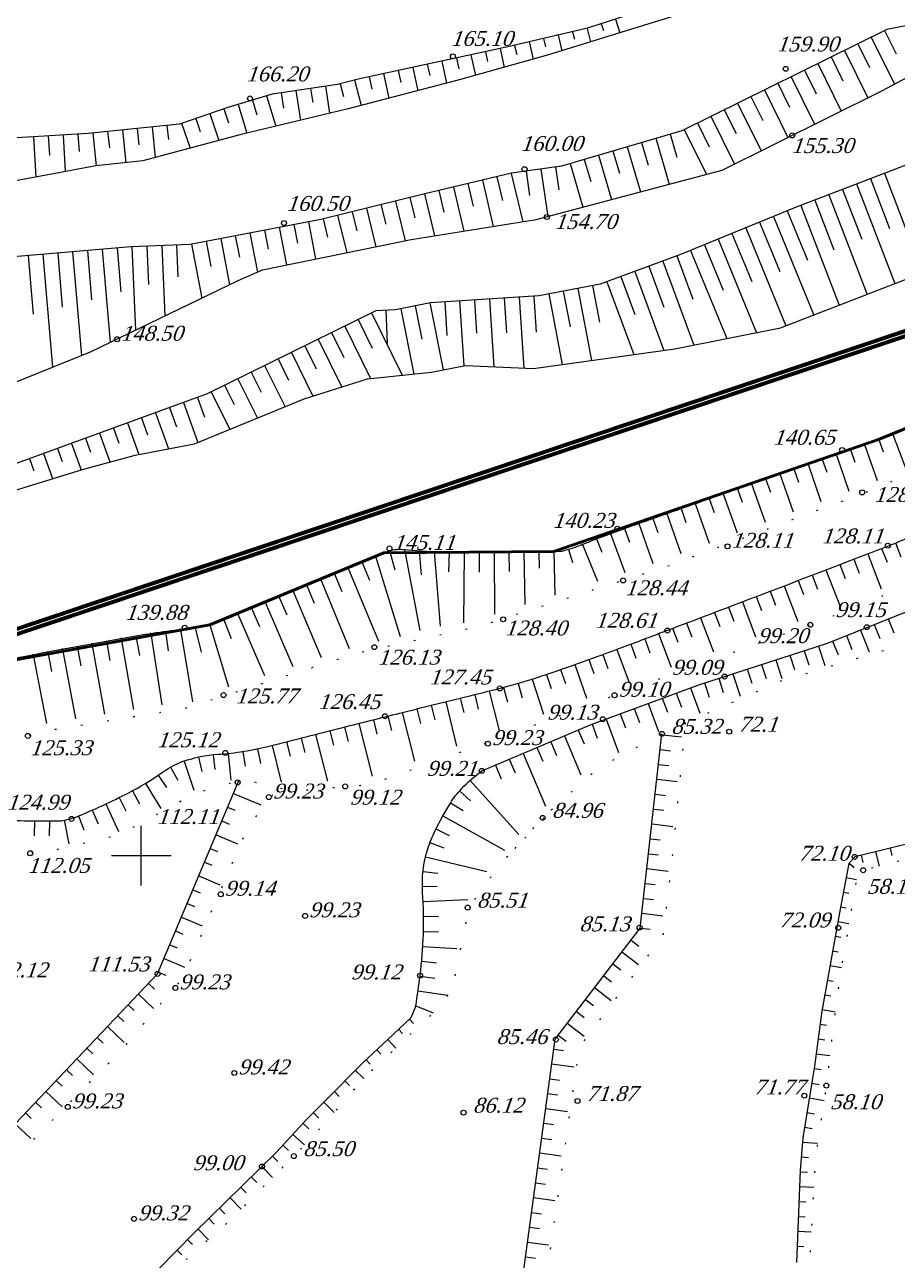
# Model space of a CAD drawing. Header units: millimetres. Extents: x 1400 to 7029, y -1119 to 1612.
# Drawn here: x 3063.6 to 3116.3, y 1388.4 to 1463 of the extents above; entities that cross this region are included whole.
import ezdxf

# ---------------------------------------------------------------- set-up
doc = ezdxf.new("R2010")
doc.units = ezdxf.units.MM
doc.linetypes.add('ADOT1', pattern=[1.6, 0.1, -1.5])
for name, color, linetype in [('00_Північ', 7, 'Continuous'), ('00_Північ_відмітки', 7, 'Continuous'), ('01_Горизонт_58', 7, 'Continuous'), ('01_Горизонт_72', 7, 'Continuous'), ('01_Горизонт_86', 7, 'Continuous'), ('02_Горизонт_100', 7, 'Continuous'), ('02_Горизонт_112', 7, 'Continuous'), ('CONT-MNR', 7, 'Continuous'), ('Карьер', 7, 'Continuous'), ('кресты', 7, 'Continuous'), ('ПИКЕТЫ', 7, 'Continuous')]:
    doc.layers.add(name, color=color, linetype=linetype)
doc.styles.add('universw', font='timesi.ttf', dxfattribs={"oblique": 10})

msp = doc.modelspace()

# ---------------------------------------------------------------- linework, layer by layer
at = {"color": 6, "linetype": 'Continuous', "lineweight": 60, "flags": 128}
msp.add_lwpolyline([(3374.7034, 1362.0214, 0.24, 0.24, 0), (3263.109, 1295.3115, 0.24, 0.24, 0), (3249.1634, 1263.3117, 0.24, 0.24, 0), (3217.6097, 1221.1407, 0.24, 0.24, 0), (3221.9504, 1124.988, 0.24, 0.24, 0), (3074.2504, 1171.2569, 0.24, 0.24, 0), (2925.548, 1186.5997, 0.24, 0.24, 0), (2941.5578, 1368.4142, 0.24, 0.24, 0), (2942.8387, 1415.2605, 0, 0, 0), (3036.3911, 1417.5492, 0.24, 0.24, 0), (3140.0267, 1452.3008, 0.24, 0.24, 0), (3197.9798, 1458.7744, 0.24, 0.24, 0), (3315.7553, 1456.3401, 0.24, 0.24, 0), (3351.4513, 1474.3275, 0.24, 0.24, 0), (3374.7043, 1474.2089, 0.24, 0.24, 0)], format="xyseb", dxfattribs=at)
at = {"color": 1, "linetype": 'Continuous', "lineweight": 211, "const_width": 0.24, "flags": 128}
msp.add_lwpolyline([(2943.1308, 1414.9675), (3036.4436, 1417.2504), (3140.0917, 1452.0062), (3197.9934, 1458.474), (3315.097, 1456.064), (3363.654, 1355.4312), (3262.8726, 1295.52), (3248.9023, 1263.4635), (3217.3052, 1221.2345), (3221.6314, 1125.4023), (3074.3112, 1171.5522), (2925.8727, 1186.8678), (2941.8575, 1368.3969)], close=True, dxfattribs=at)
at = {"color": 7, "linetype": 'Continuous', "lineweight": 50, "flags": 128}
msp.add_lwpolyline([(2862.0179, 1407.2612), (2943.1308, 1414.9675), (3036.4436, 1417.2504), (3060.5707, 1424.2097), (3074.7959, 1426.7547), (3085.2969, 1431.1203), (3095.5747, 1431.1993), (3115.1996, 1437.963), (3117.8607, 1439.0468)], dxfattribs=at)
at = {"layer": '00_Північ', "linetype": 'Continuous', "flags": 128}
for points in [[(3105.9666, 1465.515), (3097.6077, 1462.7972), (3092.8052, 1461.668), (3083.746, 1459.7312), (3082.5108, 1459.4091), (3078.5636, 1458.8188), (3075.8785, 1458.0137), (3072.95, 1457.0099), (3067.431, 1456.4394), (3054.0813, 1455.6281), (3051.622, 1455.36), (3048.5128, 1454.7784), (3037.4507, 1452.4162), (3032.3994, 1451.4912), (3027.3613, 1451.0558)], [(3019.0042, 1431.5163), (3031.3144, 1433.7685), (3035.0764, 1434.4032), (3038.7512, 1433.3843), (3040.4039, 1433.1414), (3052.386, 1437.1367), (3067.5829, 1443.2609), (3076.5128, 1447.5542), (3077.972, 1448.2092), (3086.9459, 1450.0299), (3094.5028, 1451.2436), (3105.7481, 1454.2194), (3115.4003, 1459.0243), (3125.5715, 1464.4265)], [(3125.2592, 1464.6029), (3115.6878, 1462.7212), (3103.3, 1456.6109), (3096.0445, 1454.4776), (3093.0198, 1454.0363), (3087.7873, 1452.8007), (3081.4951, 1451.2562), (3073.6074, 1449.7463), (3070.0184, 1449.5887), (3060.3162, 1448.761), (3056.2145, 1448.0909), (3052.8227, 1448.0515), (3043.6104, 1446.6632), (3033.2872, 1444.345), (3030.7967, 1443.4116), (3027.5798, 1442.7203)], [(3122.0926, 1456.5494), (3110.2257, 1451.9939), (3103.2202, 1449.1246), (3098.3755, 1447.3384), (3094.6597, 1446.6333), (3088.1218, 1446.2102), (3086.0052, 1445.7872), (3084.8293, 1445.7402), (3074.6203, 1440.7083), (3058.4412, 1434.8189), (3050.8051, 1432.0269), (3043.9139, 1430.0725)], [(3043.8581, 1430.0627), (3046.6084, 1430.0256), (3049.4517, 1430.6013), (3055.7587, 1432.5295), (3060.0229, 1433.9763), (3067.101, 1436.1492), (3070.2699, 1437.0129), (3073.8577, 1437.6934), (3080.4945, 1440.4048), (3084.3152, 1441.6282), (3088.1796, 1442.0222), (3090.2463, 1442.4279), (3094.343, 1442.2435), (3102.8846, 1443.4356), (3109.2691, 1444.6943), (3126.1173, 1451.2365)]]:
    msp.add_lwpolyline(points, dxfattribs=at)
at = {"layer": '00_Північ_відмітки', "color": 7, "linetype": 'Continuous'}
for centre in [(3089.4787, 1461.1013), (3109.5841, 1460.3467), (3077.219, 1458.5573), (3109.9794, 1456.3235), (3093.8078, 1454.2803), (3079.2737, 1451.0314), (3095.1578, 1451.396), (3069.1871, 1444.0139)]:
    msp.add_circle(centre, 0.15, dxfattribs=at)
at = {"layer": '01_Горизонт_58', "color": 250, "linetype": 'Continuous'}
for p, q in [((3114.142, 1412.8441), (3114.2495, 1412.4063)), ((3115.89, 1413.2735), (3115.9966, 1412.8397)), ((3113.419, 1412.3771), (3113.7144, 1412.1116)), ((3113.0671, 1410.6182), (3113.3883, 1410.5581)), ((3112.9017, 1409.7335), (3113.2299, 1409.6722)), ((3112.5802, 1407.9625), (3112.9182, 1407.9013)), ((3112.4198, 1407.0769), (3112.7623, 1407.0149)), ((3112.0991, 1405.3057), (3112.4557, 1405.2411)), ((3111.9388, 1404.4201), (3112.3156, 1404.3519)), ((3111.6581, 1402.6427), (3112.0582, 1402.5912)), ((3111.5432, 1401.7501), (3111.9478, 1401.698)), ((3111.3081, 1399.9656), (3111.7253, 1399.8968)), ((3111.1617, 1399.0776), (3111.6004, 1399.0052)), ((3110.8687, 1397.3016), (3111.3183, 1397.2274)), ((3110.7223, 1396.4136), (3111.1773, 1396.3385)), ((3110.5231, 1394.626), (3110.953, 1394.5907)), ((3110.4528, 1393.7288), (3110.8917, 1393.7112)), ((3110.3808, 1391.9302), (3110.8023, 1391.9134)), ((3110.3448, 1391.031), (3110.7602, 1391.0143)), ((3110.2727, 1389.2324), (3110.6761, 1389.2162))]:
    msp.add_line(p, q, dxfattribs=at)
at = {"layer": '01_Горизонт_58', "linetype": 'Continuous'}
for p, q in [((3115.016, 1413.0588), (3115.2301, 1412.1872)), ((3113.2326, 1411.5029), (3113.8713, 1411.3834)), ((3112.7405, 1408.8481), (3113.4075, 1408.7273)), ((3112.2595, 1406.1913), (3112.9535, 1406.0656)), ((3111.7784, 1403.5345), (3112.5726, 1403.3907)), ((3111.4284, 1400.8574), (3112.2492, 1400.7518)), ((3111.0152, 1398.1896), (3111.9035, 1398.0431)), ((3110.5967, 1395.523), (3111.508, 1395.4482)), ((3110.4168, 1392.8295), (3111.2759, 1392.7951)), ((3110.3087, 1390.1317), (3111.1276, 1390.0989))]:
    msp.add_line(p, q, dxfattribs=at)
at = {"layer": '01_Горизонт_58', "color": 0, "linetype": 'ADOT1', "flags": 128}
msp.add_lwpolyline([(3134.6338, 1418.3724), (3133.5838, 1417.7084), (3130.9727, 1416.6323), (3128.1462, 1415.7446), (3124.5773, 1414.7433), (3121.0392, 1413.7507), (3118.6566, 1413.0929), (3116.8068, 1412.5821), (3115.0742, 1412.1481), (3114.2609, 1411.9444), (3113.9686, 1411.83), (3113.8217, 1411.156), (3112.8507, 1405.4628), (3112.4391, 1402.3957), (3112.039, 1398.9321), (3111.3903, 1394.6758), (3111.2417, 1392.2325), (3111.0208, 1388.1012), (3110.8509, 1384.9232), (3110.8123, 1381.7499), (3110.8793, 1379.8566), (3110.9484, 1377.903), (3110.9761, 1376.9301), (3110.7403, 1374.8351), (3110.4373, 1371.2861), (3110.1189, 1366.8773), (3109.9378, 1364.3688), (3109.9141, 1361.5928), (3109.8553, 1360.0062), (3109.7963, 1358.4162), (3109.6909, 1357.0493), (3109.177, 1355.2297), (3108.6495, 1352.5713), (3108.2771, 1350.6948), (3108.0443, 1347.9557), (3107.8476, 1345.6398), (3107.7375, 1343.4458), (3107.835, 1342.6987), (3108.3118, 1341.3018), (3108.5961, 1340.1913), (3108.6533, 1339.3537), (3108.7317, 1338.2047), (3108.6786, 1336.2065), (3108.6303, 1334.3901), (3108.6408, 1332.6266), (3108.5697, 1332.0291), (3108.4927, 1331.3823), (3108.4611, 1330.5118), (3108.2897, 1328.8883), (3108.105, 1327.4576), (3107.8713, 1325.9478), (3107.6171, 1324.8331), (3107.2803, 1323.922), (3106.8171, 1323.0905), (3105.8453, 1321.8864), (3104.3713, 1320.7241), (3103.5956, 1320.0454), (3103.2287, 1319.0518), (3103.0111, 1317.5644), (3102.7893, 1315.7319), (3102.5151, 1312.9826), (3102.3018, 1311.1574), (3102.0683, 1309.1292), (3101.8054, 1307.0379), (3101.596, 1304.399), (3101.3541, 1302.3453), (3101.1874, 1300.9392), (3101.0654, 1300.3395), (3101.0286, 1299.3045), (3100.9971, 1297.9193), (3100.9092, 1297.1163), (3101.0062, 1296.6479), (3101.4186, 1296.2182), (3102.2706, 1296.0154), (3104.3264, 1295.8195), (3108.1732, 1295.3242), (3110.4402, 1295.0748), (3112.7542, 1294.8202), (3114.5648, 1294.6737), (3116.5038, 1294.7954), (3117.8805, 1294.7944), (3119.8253, 1294.8893), (3123.36, 1293.7791)], dxfattribs=at)
at = {"layer": '01_Горизонт_58', "linetype": 'Continuous', "flags": 128}
msp.add_lwpolyline([(3119.4078, 1414.1377), (3115.1774, 1413.0984), (3113.7528, 1412.7485), (3113.39, 1412.3448), (3112.8733, 1409.5816), (3111.7593, 1403.4288), (3111.333, 1400.1162), (3110.6178, 1395.7802), (3110.456, 1393.8068), (3110.2336, 1388.2563)], dxfattribs=at)
at = {"layer": '01_Горизонт_58', "color": 7, "linetype": 'Continuous'}
for centre in [(3114.2609, 1411.9444), (3112.039, 1398.9321)]:
    msp.add_circle(centre, 0.15, dxfattribs=at)
at = {"layer": '01_Горизонт_72', "color": 0, "linetype": 'Continuous'}
for p, q in [((3102.0304, 1419.2305), (3102.6265, 1419.1619)), ((3101.927, 1418.3314), (3102.5231, 1418.2629)), ((3101.8236, 1417.4324), (3103.0275, 1417.2939)), ((3101.7202, 1416.5333), (3102.3163, 1416.4648)), ((3101.6168, 1415.6343), (3102.2128, 1415.5657)), ((3101.5134, 1414.7353), (3102.7679, 1414.591)), ((3101.4099, 1413.8362), (3102.006, 1413.7677)), ((3101.3065, 1412.9372), (3101.9026, 1412.8686)), ((3101.2031, 1412.0382), (3102.4784, 1411.8915)), ((3101.0997, 1411.1391), (3101.6958, 1411.0705)), ((3100.9963, 1410.2401), (3101.5924, 1410.1715)), ((3100.8929, 1409.341), (3102.1598, 1409.1953)), ((3100.7895, 1408.442), (3101.3855, 1408.3734)), ((3100.2412, 1407.7229), (3100.7172, 1407.3578)), ((3099.6904, 1407.0049), (3100.6809, 1406.2451)), ((3099.1396, 1406.2868), (3099.6157, 1405.9216)), ((3098.5888, 1405.5687), (3099.0649, 1405.2036)), ((3098.0381, 1404.8507), (3099.0446, 1404.0786)), ((3097.4873, 1404.1326), (3097.9634, 1403.7674)), ((3096.9365, 1403.4145), (3097.4126, 1403.0494)), ((3096.3858, 1402.6965), (3097.4084, 1401.9121)), ((3095.835, 1401.9784), (3096.3111, 1401.6132)), ((3095.5726, 1401.1402), (3096.1672, 1401.0594)), ((3095.4508, 1400.2435), (3096.7806, 1400.0628)), ((3095.3289, 1399.3468), (3095.9235, 1399.266)), ((3095.2071, 1398.45), (3095.8016, 1398.3692)), ((3095.0852, 1397.5533), (3096.3977, 1397.375)), ((3094.9634, 1396.6566), (3095.5579, 1396.5758)), ((3094.8415, 1395.7599), (3095.4361, 1395.6791)), ((3094.7197, 1394.8631), (3096.0148, 1394.6871)), ((3094.5978, 1393.9664), (3095.1924, 1393.8856)), ((3094.476, 1393.0697), (3095.0705, 1392.9889)), ((3094.3541, 1392.1729), (3095.6318, 1391.9993)), ((3094.2323, 1391.2762), (3094.8268, 1391.1954)), ((3094.1104, 1390.3795), (3094.705, 1390.2987)), ((3093.9886, 1389.4828), (3095.2489, 1389.3115)), ((3093.8667, 1388.586), (3094.4613, 1388.5053))]:
    msp.add_line(p, q, dxfattribs=at)
at = {"layer": '01_Горизонт_72', "color": 0, "linetype": 'ADOT1', "flags": 128}
msp.add_lwpolyline([(3103.5139, 1420.8633), (3102.7818, 1413.2401), (3102.1577, 1407.9736), (3097.1043, 1401.271), (3094.5267, 1383.2717), (3088.0715, 1376.5911), (3085.6263, 1373.967)], dxfattribs=at)
at = {"layer": '01_Горизонт_72', "color": 0, "linetype": 'Continuous', "flags": 128}
msp.add_lwpolyline([(3084.064, 1374.4009), (3084.0656, 1374.4292), (3089.348, 1379.9016), (3093.2386, 1383.9631), (3095.6545, 1401.7431), (3100.7889, 1408.4371), (3102.1077, 1420.1833)], dxfattribs=at)
at = {"layer": '01_Горизонт_72', "color": 7, "linetype": 'Continuous'}
for centre in [(3102.1063, 1420.1805), (3113.7528, 1412.7485), (3100.7563, 1408.4745), (3112.7593, 1408.4655), (3095.6983, 1401.7155), (3097.0003, 1398.0045), (3110.7094, 1398.3225)]:
    msp.add_circle(centre, 0.15, dxfattribs=at)
at = {"layer": '01_Горизонт_86', "color": 0, "linetype": 'Continuous'}
for p, q in [((3093.7192, 1419.0009), (3095.0669, 1415.8085)), ((3092.0526, 1418.2973), (3092.4026, 1417.4682)), ((3092.8859, 1418.6491), (3093.2359, 1417.82)), ((3090.5237, 1417.3688), (3093.4615, 1414.1056)), ((3089.8786, 1416.7362), (3090.5451, 1416.1314)), ((3089.3346, 1416.016), (3090.0986, 1415.5403)), ((3088.8763, 1415.2372), (3092.5913, 1413.1629)), ((3088.4537, 1414.4383), (3089.2585, 1414.0356)), ((3088.0903, 1413.6113), (3088.9339, 1413.2977)), ((3087.8268, 1412.7474), (3091.5284, 1411.8647)), ((3087.6728, 1411.8574), (3088.5675, 1411.7599)), ((3087.6315, 1410.9551), (3088.5314, 1410.9704)), ((3087.6777, 1410.0525), (3090.3878, 1410.1786)), ((3087.7037, 1409.1492), (3088.6037, 1409.1592)), ((3087.6979, 1408.2454), (3088.5976, 1408.2237)), ((3087.6602, 1407.3424), (3089.7054, 1407.2209)), ((3087.5907, 1406.4414), (3088.4866, 1406.3563)), ((3087.4894, 1405.5433), (3088.3819, 1405.4274)), ((3087.3673, 1404.6478), (3089.1638, 1404.3913))]:
    msp.add_line(p, q, dxfattribs=at)
at = {"layer": '01_Горизонт_86', "linetype": 'Continuous'}
for p, q in [((3087.2339, 1403.7539), (3088.2767, 1403.3184)), ((3085.5388, 1401.7163), (3086.0239, 1401.1996)), ((3083.5856, 1399.8526), (3084.0878, 1399.3541)), ((3081.6834, 1397.9365), (3082.3065, 1397.3179)), ((3079.8138, 1395.9892), (3080.5089, 1395.3487)), ((3077.9395, 1394.0469), (3078.5841, 1393.3895)), ((3076.0117, 1392.1565), (3076.6808, 1391.4741)), ((3074.0838, 1390.2662), (3074.7111, 1389.6265))]:
    msp.add_line(p, q, dxfattribs=at)
at = {"layer": '01_Горизонт_86', "color": 250, "linetype": 'Continuous'}
for p, q in [((3086.195, 1402.3323), (3086.4373, 1402.0743)), ((3086.8511, 1402.9483), (3087.0931, 1402.6906)), ((3084.8827, 1401.1003), (3085.1255, 1400.8417)), ((3084.2266, 1400.4843), (3084.4696, 1400.2254)), ((3082.9515, 1399.2139), (3083.2241, 1398.9434)), ((3082.3175, 1398.5752), (3082.6114, 1398.2834)), ((3081.0493, 1397.2978), (3081.3781, 1396.9714)), ((3080.4237, 1396.651), (3080.7765, 1396.3259)), ((3079.2039, 1395.3273), (3079.5462, 1395.0119)), ((3078.5821, 1394.677), (3078.9011, 1394.3517)), ((3077.2969, 1393.4168), (3077.6225, 1393.0848)), ((3076.6543, 1392.7867), (3076.9843, 1392.4501)), ((3075.3691, 1391.5264), (3075.7045, 1391.1843)), ((3074.7264, 1390.8963), (3075.0589, 1390.5573)), ((3073.4481, 1389.6292), (3073.745, 1389.3367)), ((3072.8165, 1388.988), (3073.0946, 1388.714))]:
    msp.add_line(p, q, dxfattribs=at)
at = {"layer": '01_Горизонт_86', "color": 0, "linetype": 'Continuous'}
msp.add_lwpolyline([(3087.2339, 1403.7539, 0.0064112), (3087.4933, 1405.5735, 0.0491195), (3087.6469, 1410.5917, -0.0932351), (3087.9612, 1413.2346, -0.0384775), (3088.4022, 1414.3348, -0.0239009), (3089.3261, 1416.0024, -0.0547181), (3090.0004, 1416.8657, -0.0367478), (3091.2193, 1417.9455)], format="xyb", dxfattribs=at)
at = {"layer": '01_Горизонт_86', "color": 0, "linetype": 'ADOT1', "flags": 128}
for points in [[(3094.9807, 1415.1118), (3092.2562, 1412.2109), (3090.425, 1409.667), (3089.3612, 1404.3518)], [(3089.1638, 1404.3913), (3088.67, 1403.6884), (3087.4668, 1402.5567), (3086.1261, 1401.2957), (3084.2063, 1399.4906), (3082.8578, 1397.9368), (3081.1862, 1396.0606), (3079.8668, 1394.6738), (3077.9131, 1392.7178), (3076.6409, 1391.4338), (3075.5186, 1390.3289), (3074.5238, 1389.4635), (3073.6534, 1388.7064), (3072.5761, 1387.6842), (3071.8515, 1386.9175), (3070.8025, 1385.6276), (3070.3567, 1384.8671), (3070.1605, 1384.2254), (3070.0585, 1383.2137), (3070.0798, 1382.1486), (3070.1259, 1381.2326), (3070.2703, 1379.8948), (3070.4794, 1378.9179), (3070.6317, 1378.2068), (3070.8255, 1377.5828), (3070.7749, 1376.2275)]]:
    msp.add_lwpolyline(points, dxfattribs=at)
at = {"layer": '01_Горизонт_86', "linetype": 'Continuous', "flags": 128}
msp.add_lwpolyline([(3087.2339, 1403.7539), (3086.9274, 1403.02), (3085.892, 1402.0479), (3084.0228, 1400.2929), (3081.8013, 1398.0553), (3080.6362, 1396.8817), (3078.8158, 1394.9061), (3075.7423, 1391.8924), (3073.844, 1390.0311), (3071.7059, 1387.8605), (3070.5274, 1386.4429), (3069.6355, 1385.3052), (3069.2845, 1384.1588), (3069.0774, 1383.0545), (3069.1778, 1381.7515), (3069.2667, 1380.7951), (3069.5337, 1379.7936), (3069.7669, 1378.9852), (3069.7663, 1378.4078)], dxfattribs=at)
at = {"layer": '01_Горизонт_86', "color": 7, "linetype": 'Continuous'}
for centre in [(3094.9003, 1415.1075), (3090.3673, 1409.6835), (3087.4933, 1405.5735), (3090.1243, 1397.2995), (3077.9395, 1394.0469), (3079.8668, 1394.6738)]:
    msp.add_circle(centre, 0.15, dxfattribs=at)
at = {"layer": '02_Горизонт_100', "linetype": 'Continuous'}
for p, q in [((3076.2109, 1416.5784), (3077.8671, 1415.8829)), ((3075.8623, 1415.7481), (3076.3068, 1415.5614)), ((3075.5137, 1414.9178), (3075.9582, 1414.7311)), ((3075.165, 1414.0875), (3076.4723, 1413.5386)), ((3074.8164, 1413.2572), (3075.2609, 1413.0706)), ((3074.4677, 1412.4269), (3074.9123, 1412.2403)), ((3074.1191, 1411.5967), (3075.4035, 1411.0573)), ((3073.7705, 1410.7664), (3074.215, 1410.5797)), ((3073.4218, 1409.9361), (3073.8664, 1409.7494)), ((3073.0732, 1409.1058), (3074.3347, 1408.5761)), ((3072.7245, 1408.2755), (3073.1691, 1408.0889)), ((3072.3759, 1407.4453), (3072.8204, 1407.2586)), ((3072.0273, 1406.615), (3073.2659, 1406.0949)), ((3071.6786, 1405.7847), (3072.1232, 1405.598)), ((3071.0918, 1405.1101), (3071.4528, 1404.7667)), ((3070.4711, 1404.4577), (3071.3863, 1403.5871)), ((3069.2298, 1403.1528), (3069.5908, 1402.8093)), ((3069.8504, 1403.8052), (3070.2115, 1403.4618)), ((3068.6091, 1402.5003), (3069.6186, 1401.54)), ((3067.9885, 1401.8479), (3068.3495, 1401.5044)), ((3067.3678, 1401.1954), (3067.7288, 1400.852)), ((3066.7471, 1400.543), (3067.7657, 1399.574)), ((3066.1265, 1399.8905), (3066.4875, 1399.5471)), ((3064.8851, 1398.5856), (3065.8675, 1397.6511)), ((3065.5058, 1399.2381), (3065.8668, 1398.8946)), ((3064.2645, 1397.9332), (3064.6255, 1397.5897)), ((3063.6438, 1397.2807), (3064.0049, 1396.9373)), ((3063.0231, 1396.6283), (3063.9694, 1395.7282))]:
    msp.add_line(p, q, dxfattribs=at)
at = {"layer": '02_Горизонт_100', "linetype": 'Continuous', "flags": 128}
msp.add_lwpolyline([(3057.7727, 1391.0046), (3057.8113, 1391.1495), (3071.6353, 1405.6815), (3076.5596, 1417.4086)], dxfattribs=at)
at = {"layer": '02_Горизонт_100', "color": 0, "linetype": 'ADOT1', "flags": 128}
msp.add_lwpolyline([(3078.6049, 1416.5047), (3077.1102, 1414.6181), (3073.1376, 1405.4213), (3069.1204, 1400.7189), (3060.9785, 1392.5046), (3059.3215, 1390.7423), (3059.1847, 1390.223)], dxfattribs=at)
at = {"layer": '02_Горизонт_100', "color": 7, "linetype": 'Continuous'}
for centre in [(3078.3596, 1416.3586), (3075.4518, 1410.4904), (3080.5447, 1409.185), (3071.6353, 1405.6815), (3072.7088, 1404.8333), (3076.2702, 1399.6954), (3066.2055, 1397.645), (3070.2089, 1390.8813)]:
    msp.add_circle(centre, 0.15, dxfattribs=at)
at = {"layer": 'CONT-MNR', "linetype": 'Continuous'}
for p, q in [((3097.5878, 1462.7926), (3097.7816, 1461.9682)), ((3099.3, 1463.3475), (3099.5686, 1462.5214)), ((3095.8356, 1462.3805), (3096.058, 1461.4346)), ((3114.7503, 1462.2588), (3116.1495, 1459.4222)), ((3092.329, 1461.5661), (3092.5708, 1460.435)), ((3094.0834, 1461.9685), (3094.3284, 1460.9266)), ((3113.136, 1461.4625), (3114.5479, 1458.6)), ((3088.8085, 1460.8135), (3089.0938, 1459.4792)), ((3090.5688, 1461.1898), (3090.834, 1459.9493)), ((3111.5217, 1460.6663), (3112.9365, 1457.7978)), ((3085.2881, 1460.0609), (3085.6063, 1458.5725)), ((3087.0483, 1460.4372), (3087.3501, 1459.0258)), ((3109.9074, 1459.87), (3111.3252, 1456.9957)), ((3081.7724, 1459.2987), (3082.0175, 1457.6603)), ((3083.5302, 1459.6749), (3083.9311, 1458.1369)), ((3108.2931, 1459.0737), (3109.7138, 1456.1935)), ((3078.2231, 1458.7167), (3078.7746, 1456.8774)), ((3079.9922, 1459.0325), (3080.2609, 1457.2362)), ((3074.7885, 1457.6401), (3075.3447, 1456.0173)), ((3076.4989, 1458.1998), (3077.0223, 1456.4543)), ((3106.6788, 1458.2775), (3108.1024, 1455.3914)), ((3071.3023, 1456.8396), (3071.4935, 1454.9897)), ((3073.0857, 1457.0565), (3073.6014, 1455.5521)), ((3105.0645, 1457.4812), (3106.491, 1454.5892)), ((3064.129, 1456.2387), (3064.2768, 1453.8072)), ((3065.9257, 1456.3479), (3066.06, 1454.1379)), ((3067.7214, 1456.4694), (3067.9267, 1454.4828)), ((3069.5118, 1456.6545), (3069.7161, 1454.6783)), ((3101.7338, 1456.1504), (3102.5503, 1453.3732)), ((3103.4502, 1456.685), (3104.7912, 1453.9662)), ((3100.0069, 1455.6426), (3100.8096, 1452.9125)), ((3096.5531, 1454.6271), (3097.3281, 1451.9912)), ((3098.28, 1455.1349), (3099.0688, 1452.4519)), ((3093.007, 1454.0333), (3093.6963, 1451.1141)), ((3094.7879, 1454.2943), (3095.2058, 1451.4296)), ((3115.5463, 1454.0364), (3117.853, 1448.0275)), ((3089.5033, 1453.2059), (3090.1324, 1450.5417)), ((3091.2551, 1453.6196), (3091.9144, 1450.8279)), ((3113.8659, 1453.3913), (3116.1751, 1447.3759)), ((3086.0035, 1452.3629), (3086.5937, 1449.9584)), ((3087.7516, 1452.792), (3088.3733, 1450.2591)), ((3112.1854, 1452.7462), (3114.4971, 1446.7244)), ((3084.2554, 1451.9338), (3084.8281, 1449.6002)), ((3110.505, 1452.1011), (3112.8192, 1446.0728)), ((3080.7508, 1451.1138), (3081.1821, 1448.8605)), ((3082.5072, 1451.5047), (3083.0626, 1449.242)), ((3108.8368, 1451.4251), (3111.2746, 1445.4731)), ((3075.4471, 1450.0985), (3075.9829, 1447.2995)), ((3077.215, 1450.4369), (3077.6676, 1448.0726)), ((3078.9829, 1450.7753), (3079.418, 1448.5026)), ((3107.1711, 1450.7428), (3109.5964, 1444.8214)), ((3068.2902, 1449.4412), (3068.7689, 1443.8311)), ((3070.0839, 1449.5916), (3070.3045, 1444.5694)), ((3071.8822, 1449.6706), (3072.069, 1445.4177)), ((3073.6792, 1449.7601), (3074.3047, 1446.4926)), ((3103.8397, 1449.3783), (3106.0205, 1444.0539)), ((3105.5054, 1450.0606), (3107.8203, 1444.4087)), ((3064.7033, 1449.1352), (3065.2835, 1442.3343)), ((3066.4968, 1449.2882), (3067.03, 1443.0381)), ((3102.1595, 1448.7335), (3104.0296, 1443.6613)), ((3100.4706, 1448.1108), (3102.2282, 1443.344)), ((3098.7818, 1447.4881), (3100.4036, 1443.0893)), ((3091.681, 1446.4405), (3091.9456, 1442.3514)), ((3093.4773, 1446.5568), (3093.7547, 1442.27)), ((3095.264, 1446.7479), (3096.0729, 1442.4849)), ((3097.0325, 1447.0835), (3097.8578, 1442.734)), ((3084.562, 1445.6084), (3086.4181, 1441.8426)), ((3086.324, 1445.8509), (3087.1111, 1441.9133)), ((3088.0891, 1446.2037), (3088.8968, 1442.163)), ((3089.8848, 1446.3243), (3090.1383, 1442.4067)), ((3082.9475, 1444.8126), (3084.5074, 1441.6478)), ((3081.3329, 1444.0168), (3082.7563, 1441.129)), ((3079.7184, 1443.2211), (3081.023, 1440.5741)), ((3078.1038, 1442.4253), (3079.3335, 1439.9305)), ((3076.4893, 1441.6295), (3077.6631, 1439.2481)), ((3074.8748, 1440.8337), (3075.9927, 1438.5656)), ((3073.1955, 1440.1896), (3074.0722, 1437.781)), ((3069.8126, 1438.9582), (3070.5045, 1437.0574)), ((3071.504, 1439.5739), (3072.2964, 1437.3973)), ((3068.1212, 1438.3425), (3068.7554, 1436.6001)), ((3066.4298, 1437.7268), (3067.0138, 1436.1224)), ((3064.7383, 1437.1111), (3065.2908, 1435.5935))]:
    msp.add_line(p, q, dxfattribs=at)
at = {"layer": 'CONT-MNR', "color": 250, "linetype": 'Continuous'}
for p, q in [((3098.4441, 1463.0692), (3098.5765, 1462.6622)), ((3094.9595, 1462.1745), (3095.0777, 1461.6719)), ((3096.7117, 1462.5866), (3096.8157, 1462.144)), ((3115.5575, 1462.6569), (3116.2511, 1461.2507)), ((3091.4489, 1461.378), (3091.5756, 1460.7851)), ((3093.2073, 1461.7625), (3093.3341, 1461.2232)), ((3113.9432, 1461.8606), (3114.6484, 1460.4309)), ((3087.9284, 1460.6253), (3088.0752, 1459.9389)), ((3089.6887, 1461.0017), (3089.8271, 1460.354)), ((3112.3288, 1461.0644), (3113.0355, 1459.6317)), ((3084.408, 1459.8727), (3084.5712, 1459.1092)), ((3086.1682, 1460.249), (3086.3232, 1459.5241)), ((3110.7145, 1460.2681), (3111.4227, 1458.8324)), ((3080.8823, 1459.1656), (3081.0108, 1458.3069)), ((3082.6593, 1459.4479), (3082.8595, 1458.6799)), ((3109.1002, 1459.4719), (3109.8099, 1458.0332)), ((3077.361, 1458.4582), (3077.6297, 1457.562)), ((3079.1022, 1458.8993), (3079.2424, 1457.9617)), ((3107.4859, 1458.6756), (3108.197, 1457.234)), ((3075.6399, 1457.932), (3075.9281, 1457.0909)), ((3105.8716, 1457.8794), (3106.5842, 1456.4348)), ((3072.1975, 1456.9321), (3072.2858, 1456.0784)), ((3073.9371, 1457.3483), (3074.2051, 1456.5665)), ((3104.2573, 1457.0831), (3104.9681, 1455.6421)), ((3065.0273, 1456.2933), (3065.0979, 1455.1329)), ((3066.824, 1456.4025), (3066.8878, 1455.3529)), ((3068.6166, 1456.5619), (3068.719, 1455.5713)), ((3070.407, 1456.747), (3070.5089, 1455.7615)), ((3102.5972, 1456.4042), (3103.0089, 1455.0039)), ((3099.1434, 1455.3887), (3099.5413, 1454.0355)), ((3100.8703, 1455.8965), (3101.2751, 1454.5197)), ((3097.4165, 1454.881), (3097.8075, 1453.5513)), ((3092.131, 1453.8264), (3092.4682, 1452.3987)), ((3093.8973, 1454.1643), (3094.1124, 1452.6899)), ((3095.6785, 1454.4242), (3095.88, 1453.0428)), ((3090.3792, 1453.4128), (3090.7013, 1452.0488)), ((3113.0256, 1453.0688), (3114.1809, 1450.0595)), ((3114.7061, 1453.7138), (3115.8601, 1450.7078)), ((3086.8775, 1452.5774), (3087.1796, 1451.3467)), ((3088.6274, 1452.9991), (3088.9344, 1451.6988)), ((3111.3452, 1452.4237), (3112.5017, 1449.4111)), ((3083.3813, 1451.7192), (3083.6633, 1450.5702)), ((3085.1294, 1452.1483), (3085.4202, 1450.9638)), ((3109.6697, 1451.7662), (3110.8917, 1448.7826)), ((3079.8669, 1450.9446), (3080.0835, 1449.8131)), ((3081.6332, 1451.2901), (3081.9065, 1450.1765)), ((3108.004, 1451.0839), (3109.2198, 1448.1156)), ((3076.3311, 1450.2677), (3076.5774, 1448.9808)), ((3078.099, 1450.6061), (3078.3174, 1449.4649)), ((3106.3383, 1450.4017), (3107.5293, 1447.4939)), ((3067.3935, 1449.3647), (3067.6473, 1446.3893)), ((3069.187, 1449.5178), (3069.4118, 1446.883)), ((3070.983, 1449.6311), (3071.0849, 1447.3123)), ((3072.7813, 1449.71), (3072.8663, 1447.776)), ((3074.5632, 1449.9293), (3074.8535, 1448.4127)), ((3104.6726, 1449.7195), (3105.7965, 1446.9754)), ((3063.8065, 1449.0587), (3064.1084, 1445.5206)), ((3065.6, 1449.2117), (3065.8784, 1445.949)), ((3103.0039, 1449.0449), (3103.9639, 1446.4412)), ((3101.3151, 1448.4222), (3102.2252, 1445.9536)), ((3097.9167, 1447.2513), (3098.3335, 1445.0549)), ((3099.6262, 1447.7995), (3100.471, 1445.5081)), ((3090.7829, 1446.3824), (3090.912, 1444.3873)), ((3092.5792, 1446.4987), (3092.7147, 1444.4047)), ((3094.3754, 1446.6149), (3094.5154, 1444.451)), ((3096.1482, 1446.9157), (3096.5568, 1444.7626)), ((3085.4308, 1445.7642), (3085.5109, 1443.7612)), ((3087.2066, 1446.0273), (3087.6086, 1444.0161)), ((3088.9867, 1446.2662), (3089.1172, 1444.249)), ((3083.7547, 1445.2105), (3084.6087, 1443.4778)), ((3082.1402, 1444.4147), (3082.8815, 1442.9106)), ((3080.5256, 1443.6189), (3081.2077, 1442.2352)), ((3078.9111, 1442.8232), (3079.5399, 1441.5474)), ((3077.2966, 1442.0274), (3077.8974, 1440.8083)), ((3075.682, 1441.2316), (3076.255, 1440.0692)), ((3074.0412, 1440.4975), (3074.4736, 1439.3096)), ((3072.3497, 1439.8818), (3072.771, 1438.7245)), ((3070.6583, 1439.2661), (3071.0294, 1438.2467)), ((3068.9669, 1438.6504), (3069.2968, 1437.744)), ((3065.5841, 1437.419), (3065.8682, 1436.6385)), ((3067.2755, 1438.0347), (3067.5798, 1437.1987)), ((3063.8926, 1436.8033), (3064.161, 1436.0661))]:
    msp.add_line(p, q, dxfattribs=at)
at = {"layer": 'CONT-MNR', "linetype": 'Continuous', "flags": 128}
msp.add_lwpolyline([(3105.3561, 1464.3132), (3095.2457, 1461.1831), (3089.9378, 1459.6986), (3083.1463, 1457.9329), (3076.6013, 1456.3527), (3070.7496, 1454.7912), (3067.91, 1454.481), (3064.8997, 1453.9227), (3060.7626, 1453.1555), (3054.737, 1451.8473), (3048.3475, 1450.6261), (3037.3869, 1448.0982), (3033.6279, 1447.2312), (3030.9489, 1447.1057), (3028.8355, 1447.0067)], dxfattribs=at)
at = {"layer": 'Карьер', "color": 7, "linetype": 'Continuous'}
for p, q in [((3116.0526, 1438.2609), (3116.043, 1438.2861)), ((3116.0526, 1438.2609), (3116.8225, 1436.2429)), ((3114.3494, 1437.6568), (3114.3405, 1437.6823)), ((3114.3494, 1437.6568), (3115.1032, 1435.4898)), ((3115.2026, 1437.9545), (3115.1996, 1437.963)), ((3115.2026, 1437.9545), (3115.4646, 1437.2056)), ((3111.7868, 1436.7727), (3111.7839, 1436.7812)), ((3111.7868, 1436.7727), (3112.0593, 1435.979)), ((3112.6415, 1437.066), (3112.6327, 1437.0915)), ((3112.6415, 1437.066), (3113.4073, 1434.8396)), ((3113.4957, 1437.3607), (3113.4928, 1437.3692)), ((3113.4957, 1437.3607), (3113.7657, 1436.5802)), ((3109.2257, 1435.8843), (3109.2168, 1435.9098)), ((3110.0788, 1436.1822), (3110.0758, 1436.1907)), ((3110.0788, 1436.1822), (3110.3587, 1435.378)), ((3110.9325, 1436.4783), (3110.9237, 1436.5038)), ((3110.9325, 1436.4783), (3111.7162, 1434.2112)), ((3107.5206, 1435.2853), (3107.5117, 1435.3108)), ((3107.5206, 1435.2853), (3108.3392, 1432.9564)), ((3108.3731, 1435.5849), (3108.3701, 1435.5934)), ((3108.3731, 1435.5849), (3108.6588, 1434.7719)), ((3109.2257, 1435.8843), (3110.0313, 1433.5852)), ((3105.8157, 1434.6858), (3105.8068, 1434.7113)), ((3105.8157, 1434.6858), (3106.6455, 1432.327)), ((3106.6682, 1434.9856), (3106.6652, 1434.9941)), ((3106.6682, 1434.9856), (3106.9572, 1434.1636)), ((3103.2587, 1433.7858), (3103.2557, 1433.7943)), ((3103.2587, 1433.7858), (3103.5543, 1432.9461)), ((3104.111, 1434.0859), (3104.102, 1434.1114)), ((3104.111, 1434.0859), (3104.9517, 1431.6976)), ((3104.9634, 1434.3859), (3104.9604, 1434.3944)), ((3104.9634, 1434.3859), (3105.2558, 1433.555)), ((3101.5541, 1433.1855), (3101.5511, 1433.194)), ((3101.5541, 1433.1855), (3101.853, 1432.3371)), ((3102.4064, 1433.4857), (3102.3974, 1433.5112)), ((3102.4064, 1433.4857), (3103.2578, 1431.0682)), ((3098.9999, 1432.2774), (3098.9905, 1432.3027)), ((3098.9999, 1432.2774), (3099.8674, 1429.9345)), ((3099.8496, 1432.5849), (3099.8466, 1432.5934)), ((3099.8496, 1432.5849), (3100.1447, 1431.7502)), ((3100.7018, 1432.8853), (3100.6928, 1432.9107)), ((3100.7018, 1432.8853), (3101.5519, 1430.4726)), ((3097.3146, 1431.625), (3097.3045, 1431.65)), ((3097.3146, 1431.625), (3098.2119, 1429.4051)), ((3098.1549, 1431.9574), (3098.1516, 1431.9658)), ((3098.1549, 1431.9574), (3098.466, 1431.1537)), ((3084.8065, 1430.918), (3084.7962, 1430.9429)), ((3084.8065, 1430.918), (3086.298, 1426.0595)), ((3085.6485, 1431.2445), (3085.6461, 1431.2532)), ((3085.6485, 1431.2445), (3085.9678, 1430.0878)), ((3086.5441, 1431.3112), (3086.5464, 1431.3381)), ((3086.5441, 1431.3112), (3087.488, 1426.4227)), ((3087.445, 1431.2421), (3087.4456, 1431.2511)), ((3087.445, 1431.2421), (3087.5541, 1429.7907)), ((3088.3472, 1431.1903), (3088.3484, 1431.2173)), ((3088.3472, 1431.1903), (3088.711, 1426.6869)), ((3089.2501, 1431.1558), (3089.2158, 1429.9563)), ((3089.2501, 1431.1558), (3089.2503, 1431.1648)), ((3090.1535, 1431.1386), (3090.1133, 1426.8919)), ((3090.1535, 1431.1386), (3090.1538, 1431.1656)), ((3091.0571, 1431.1386), (3091.057, 1431.1476)), ((3091.0571, 1431.1386), (3091.0658, 1429.9386)), ((3091.9607, 1431.1463), (3091.9604, 1431.1733)), ((3091.9607, 1431.1463), (3091.9972, 1427.4025)), ((3092.8642, 1431.1562), (3092.8641, 1431.1652)), ((3092.8642, 1431.1562), (3092.8785, 1429.9913)), ((3093.7678, 1431.1683), (3093.7674, 1431.1953)), ((3093.7678, 1431.1683), (3093.8145, 1427.9834)), ((3094.6713, 1431.1827), (3094.6711, 1431.1917)), ((3094.6713, 1431.1827), (3094.6884, 1430.1839)), ((3095.5747, 1431.1993), (3095.5742, 1431.2263)), ((3095.5747, 1431.1993), (3095.6264, 1428.5626)), ((3096.464, 1431.3212), (3096.4613, 1431.3298)), ((3096.464, 1431.3212), (3096.7078, 1430.5249)), ((3083.1365, 1430.2274), (3083.1261, 1430.2523)), ((3083.1365, 1430.2274), (3084.9809, 1425.7757)), ((3083.9714, 1430.573), (3083.9679, 1430.5813)), ((3083.9714, 1430.573), (3084.4299, 1429.464)), ((3080.634, 1429.1851), (3080.6305, 1429.1934)), ((3080.634, 1429.1851), (3081.099, 1428.0788)), ((3081.4675, 1429.5342), (3081.4571, 1429.5591)), ((3081.4675, 1429.5342), (3083.2165, 1425.3435)), ((3082.3018, 1429.8812), (3082.2983, 1429.8895)), ((3082.3018, 1429.8812), (3082.7618, 1428.7729)), ((3078.9697, 1428.4808), (3078.9662, 1428.489)), ((3078.9697, 1428.4808), (3079.4401, 1427.3768)), ((3079.8014, 1428.8339), (3079.7909, 1428.8588)), ((3079.8014, 1428.8339), (3081.5096, 1424.7977)), ((3077.3089, 1427.7682), (3077.3053, 1427.7765)), ((3077.3089, 1427.7682), (3077.7847, 1426.6666)), ((3078.1389, 1428.1255), (3078.1282, 1428.1503)), ((3078.1389, 1428.1255), (3079.801, 1424.2513)), ((3075.6452, 1427.0628), (3075.6419, 1427.0712)), ((3075.6452, 1427.0628), (3076.0826, 1425.9454)), ((3076.4798, 1427.4089), (3076.469, 1427.4336)), ((3076.4798, 1427.4089), (3078.0909, 1423.7044)), ((3071.2207, 1426.2454), (3071.2166, 1426.2721)), ((3071.2207, 1426.2454), (3071.8898, 1421.9255)), ((3072.1149, 1426.3756), (3072.1137, 1426.3846)), ((3072.1149, 1426.3756), (3072.277, 1425.1867)), ((3073.0113, 1426.4896), (3073.0081, 1426.5164)), ((3073.0113, 1426.4896), (3073.7452, 1422.1201)), ((3073.9096, 1426.5873), (3073.9087, 1426.5963)), ((3073.9096, 1426.5873), (3074.2694, 1425.1126)), ((3074.7959, 1426.7547), (3074.7881, 1426.7806)), ((3074.7959, 1426.7547), (3075.9173, 1423.0117)), ((3066.7704, 1425.4663), (3066.7688, 1425.4752)), ((3066.7704, 1425.4663), (3066.9876, 1424.2861)), ((3067.6594, 1425.6285), (3067.6546, 1425.6551)), ((3067.6594, 1425.6285), (3068.4306, 1421.3659)), ((3068.5488, 1425.7881), (3068.5472, 1425.7969)), ((3068.5488, 1425.7881), (3068.7589, 1424.6066)), ((3069.4387, 1425.9449), (3069.434, 1425.9715)), ((3069.4387, 1425.9449), (3070.1891, 1421.6504)), ((3070.329, 1426.0991), (3070.3275, 1426.108)), ((3070.329, 1426.0991), (3070.532, 1424.9164)), ((3064.107, 1424.9617), (3064.1018, 1424.9881)), ((3064.107, 1424.9617), (3064.9304, 1420.7996)), ((3064.9941, 1425.1339), (3064.9924, 1425.1427)), ((3064.9941, 1425.1339), (3065.2187, 1423.9551)), ((3065.882, 1425.3015), (3065.877, 1425.328)), ((3065.882, 1425.3015), (3066.6717, 1421.0814))]:
    msp.add_line(p, q, dxfattribs=at)
at = {"layer": 'Карьер', "linetype": 'Continuous'}
for p, q in [((3116.2206, 1431.7115), (3116.5494, 1430.8737)), ((3113.6997, 1430.7325), (3114.0237, 1429.8928)), ((3114.5406, 1431.0572), (3115.3572, 1428.9449)), ((3115.3811, 1431.3833), (3115.7077, 1430.5446)), ((3112.0173, 1430.0845), (3112.8477, 1427.9242)), ((3112.8586, 1430.4082), (3113.182, 1429.5684)), ((3110.334, 1429.4387), (3110.6559, 1428.5982)), ((3111.1757, 1429.7614), (3111.4981, 1428.9211)), ((3107.8076, 1428.4739), (3108.1279, 1427.6328)), ((3108.6499, 1428.795), (3108.9708, 1427.9541)), ((3109.4921, 1429.1166), (3110.3162, 1426.9605)), ((3106.1226, 1427.8327), (3106.4424, 1426.9915)), ((3106.9651, 1428.1532), (3107.7677, 1426.044)), ((3104.4372, 1427.1924), (3105.2209, 1425.1281)), ((3105.2799, 1427.5125), (3105.5996, 1426.6711)), ((3101.9085, 1426.2337), (3102.6732, 1424.2119)), ((3102.7515, 1426.553), (3103.0705, 1425.7114)), ((3103.5944, 1426.8726), (3103.9136, 1426.0311)), ((3100.2215, 1425.5976), (3100.5382, 1424.7551)), ((3101.0652, 1425.9152), (3101.3827, 1425.0731)), ((3098.5317, 1424.9691), (3098.8407, 1424.1238)), ((3099.3774, 1425.2812), (3100.1191, 1423.2899)), ((3095.9835, 1424.0636), (3096.2771, 1423.2129)), ((3096.8347, 1424.3603), (3097.5476, 1422.3345)), ((3097.6841, 1424.6621), (3097.988, 1423.815)), ((3093.412, 1423.2274), (3093.6618, 1422.3627)), ((3094.2746, 1423.489), (3094.9486, 1421.3685)), ((3095.1305, 1423.7721), (3095.4189, 1422.9196)), ((3090.7944, 1422.5487), (3091.0099, 1421.6748)), ((3091.6691, 1422.7666), (3092.2716, 1420.3719)), ((3092.5427, 1422.9888), (3092.7694, 1422.1178)), ((3088.1679, 1421.9045), (3088.3837, 1421.0307)), ((3089.0432, 1422.1201), (3089.7027, 1419.4346)), ((3089.9188, 1422.3344), (3090.1322, 1421.4601)), ((3084.6696, 1421.0305), (3084.8899, 1420.1578)), ((3085.5438, 1421.2506), (3085.763, 1420.3777)), ((3086.4182, 1421.4697), (3087.1538, 1418.5268)), ((3087.2929, 1421.6877), (3087.5099, 1420.8142)), ((3082.0485, 1420.3647), (3082.2703, 1419.4925)), ((3082.922, 1420.5872), (3083.1443, 1419.7151)), ((3083.7957, 1420.8093), (3084.6049, 1417.619)), ((3078.5527, 1419.4808), (3079.1095, 1417.2658)), ((3079.4269, 1419.7009), (3079.6469, 1418.8282)), ((3080.3009, 1419.9216), (3080.5215, 1419.049)), ((3081.1748, 1420.1428), (3081.8911, 1417.318)), ((3074.1064, 1418.7792), (3074.298, 1417.8998)), ((3074.996, 1418.9218), (3075.0889, 1418.0266)), ((3075.8941, 1418.9996), (3076.0621, 1417.3861)), ((3076.7879, 1419.1155), (3076.9261, 1418.2261)), ((3077.6748, 1419.2762), (3077.8576, 1418.395)), ((3072.4151, 1418.1741), (3072.8568, 1417.39)), ((3073.2381, 1418.5387), (3073.8307, 1416.7845)), ((3071.6645, 1417.6758), (3072.1716, 1416.9323)), ((3070.1225, 1416.7433), (3070.5456, 1415.9489)), ((3070.9063, 1417.1885), (3071.8217, 1415.6748)), ((3068.5054, 1415.9466), (3069.2794, 1414.2907)), ((3069.3183, 1416.3361), (3069.715, 1415.5282)), ((3066.8566, 1415.2177), (3067.1802, 1414.3778)), ((3067.6851, 1415.5728), (3068.0505, 1414.7502)), ((3064.1932, 1414.9263), (3064.1856, 1414.0263)), ((3065.0946, 1414.9211), (3065.092, 1414.0211)), ((3065.9933, 1414.9615), (3066.2803, 1413.5371))]:
    msp.add_line(p, q, dxfattribs=at)
at = {"layer": 'Карьер', "color": 0, "linetype": 'Continuous'}
for p, q in [((3115.7778, 1427.1174), (3116.1103, 1426.281)), ((3114.0968, 1426.449), (3114.6236, 1425.124)), ((3114.9373, 1426.7832), (3115.2698, 1425.9469)), ((3111.5626, 1425.4815), (3111.9421, 1424.3066)), ((3112.4158, 1425.7806), (3112.7483, 1424.9443)), ((3113.2563, 1426.1148), (3113.5888, 1425.2785)), ((3109.8411, 1424.9256), (3110.1177, 1424.0692)), ((3110.7019, 1425.2036), (3110.9785, 1424.3471)), ((3107.2589, 1424.0917), (3107.5355, 1423.2353)), ((3108.1196, 1424.3697), (3108.3962, 1423.5132)), ((3108.9804, 1424.6476), (3109.3419, 1423.5281)), ((3104.6767, 1423.2578), (3104.9533, 1422.4014)), ((3105.5374, 1423.5358), (3105.814, 1422.6793)), ((3106.3982, 1423.8137), (3106.8339, 1422.4645)), ((3102.9753, 1422.6438), (3103.2882, 1421.7999)), ((3103.8234, 1422.9582), (3104.3941, 1421.4191)), ((3101.2791, 1422.0149), (3101.905, 1420.3267)), ((3102.1272, 1422.3293), (3102.4401, 1421.4855)), ((3098.7348, 1421.0716), (3099.4855, 1419.0468)), ((3099.5829, 1421.386), (3099.8958, 1420.5422)), ((3100.431, 1421.7005), (3100.7439, 1420.8566)), ((3097.0524, 1420.4081), (3097.4024, 1419.5789)), ((3097.8867, 1420.7572), (3098.1996, 1419.9133)), ((3095.3858, 1419.7045), (3095.7358, 1418.8753)), ((3096.2191, 1420.0563), (3097.2105, 1417.7078)), ((3102.1338, 1420.1295), (3103.2871, 1419.9968)), ((3094.5525, 1419.3527), (3094.9025, 1418.5235))]:
    msp.add_line(p, q, dxfattribs=at)
at = {"layer": 'Карьер', "color": 7, "linetype": 'ADOT1', "flags": 128}
msp.add_lwpolyline([(3034.9111, 1415.8438), (3038.2393, 1414.4837), (3048.7534, 1414.6726), (3052.2098, 1414.8268), (3054.6304, 1416.0358), (3059.7361, 1418.7182), (3064.5015, 1420.305), (3073.2614, 1421.7219), (3083.8404, 1425.1036), (3091.0341, 1426.6738), (3102.4245, 1430.3105), (3114.938, 1434.9605), (3126.5668, 1440.0482), (3130.2543, 1441.9807), (3139.5639, 1448.1403)], dxfattribs=at)
at = {"layer": 'Карьер', "color": 0, "linetype": 'ADOT1', "flags": 128}
msp.add_lwpolyline([(3093.2336, 1413.2572), (3094.956, 1415.1785), (3098.2571, 1418.1035), (3102.1325, 1420.2255), (3109.3102, 1423.3824), (3115.6421, 1425.2617), (3122.0761, 1427.4254), (3126.3432, 1428.7088), (3132.354, 1431.4589), (3134.0625, 1431.8795), (3136.4484, 1432.292), (3139.0179, 1433.4379), (3140.9909, 1434.4921), (3142.6951, 1436.8895), (3144.4387, 1440.0521), (3146.1822, 1441.9772), (3148.9584, 1443.7346), (3151.168, 1444.3824), (3153.6179, 1445.1502), (3159.438, 1446.2311), (3162.8486, 1446.3031), (3167.0119, 1446.184), (3169.5098, 1446.208), (3173.0404, 1445.7281), (3175.2741, 1445.4402), (3177.0086, 1444.0234), (3179.4926, 1441.4778), (3181.9339, 1440.1515), (3184.161, 1438.9107), (3186.1953, 1439.852), (3187.8656, 1440.7077), (3189.3199, 1441.2659), (3192.0399, 1441.1757), (3196.4151, 1441.0188), (3204.1292, 1442.2564), (3208.1381, 1442.7145), (3211.33, 1443.2908), (3213.522, 1443.2524), (3217.5984, 1443.3292), (3220.6917, 1443.6136), (3225.2101, 1441.8753), (3225.6811, 1447.1255), (3227.8362, 1446.9013), (3231.6445, 1446.2596), (3234.3975, 1445.9845), (3236.2787, 1445.847), (3238.3434, 1445.847), (3240.8211, 1446.0304), (3243.0235, 1445.6179), (3244.4, 1444.5636)], dxfattribs=at)
at = {"layer": 'Карьер', "color": 7, "linetype": 'Continuous', "flags": 128}
msp.add_lwpolyline([(3061.5617, 1424.4315, -0.0069131), (3065.0652, 1425.1474, -0.0045301), (3070.4351, 1426.1173, -0.0179554), (3073.9827, 1426.5946, 0.0613849), (3075.0079, 1426.8243, 0.0168397), (3076.4224, 1427.3839, -0.0041853), (3082.0534, 1429.7781, -0.0006547), (3085.2969, 1431.1203, -0.0115261), (3085.483, 1431.192, -0.1086168), (3086.4608, 1431.3184, 0.0236932), (3090.9268, 1431.1376, 0.0034183), (3095.9349, 1431.2065, 0.0624294), (3096.2074, 1431.2464, 0.0287106), (3097.2754, 1431.6091, -0.0114918), (3099.9092, 1432.606, -0.0001126), (3104.9592, 1434.3844, -0.000144), (3108.9093, 1435.7733, -0.001926), (3112.0473, 1436.862, 0.0017525), (3115.4963, 1438.0573, 0.0593107), (3120.0916, 1440.3089, -0.0510869)], format="xyb", dxfattribs=at)
at = {"layer": 'Карьер', "linetype": 'ADOT1', "flags": 128}
msp.add_lwpolyline([(3053.2451, 1415.2647), (3057.5173, 1413.2564), (3064.9559, 1413.0556), (3069.3789, 1414.1099), (3073.9527, 1416.6204), (3076.8678, 1417.4237), (3079.7829, 1416.7208), (3084.4572, 1417.1225), (3090.9409, 1419.4321), (3100.5587, 1423.0052), (3111.8675, 1427.0721), (3120.2611, 1430.4863), (3126.8627, 1432.9054), (3132.2909, 1434.4619), (3133.3594, 1434.5161)], dxfattribs=at)
at = {"layer": 'Карьер', "linetype": 'Continuous', "flags": 128}
msp.add_lwpolyline([(3054.3459, 1415.8913, 0.019704), (3058.4205, 1415.2087, 0.0255761), (3061.5952, 1414.9688, 0.0060736), (3065.5807, 1414.9204, 0.0539735), (3066.0279, 1414.9688, 0.0468742), (3067.043, 1415.2933, 0.0163107), (3069.8142, 1416.5832, 0.0384778), (3071.9837, 1417.8991, -0.0724675), (3073.1849, 1418.5205, -0.0660345), (3075.2737, 1418.9458, 0.0443254), (3078.4025, 1419.443, 0.000869), (3082.8347, 1420.565, -0.0011232), (3086.2645, 1421.4313, -0.0015618), (3090.2442, 1422.4138, 0.0028736), (3092.4057, 1422.9534, 0.0183757), (3094.7954, 1423.6592, 0.0087648), (3099.7166, 1425.408, 0.0008085), (3102.4037, 1426.4212, 0.0004059), (3107.7509, 1428.4523, 0.0012681), (3114.5911, 1431.0768, 0.0025936), (3117.9256, 1432.3858, 0.0356963)], format="xyb", dxfattribs=at)
at = {"layer": 'Карьер', "color": 0, "linetype": 'Continuous', "flags": 128}
msp.add_lwpolyline([(3091.2193, 1417.9455), (3097.8259, 1420.7346), (3104.3264, 1423.1447), (3112.1003, 1425.6552), (3118.8354, 1428.333)], dxfattribs=at)
at = {"layer": 'Карьер', "color": 7, "linetype": 'Continuous'}
for centre in [(3112.9935, 1437.3249), (3114.2033, 1434.7621), (3099.4103, 1432.5698), (3085.6464, 1431.3793), (3106.0716, 1431.5048), (3115.752, 1431.5454), (3099.7577, 1429.4455), (3092.5091, 1427.0956), (3073.272, 1426.5906), (3102.4377, 1426.4188), (3111.0737, 1426.7665), (3114.482, 1426.624), (3084.7305, 1425.4145), (3105.8876, 1423.6428), (3075.6209, 1422.52), (3092.314, 1422.9205), (3099.2471, 1422.5109), (3085.3754, 1421.244), (3098.54, 1421.062), (3106.1743, 1420.3095), (3063.7973, 1420.0565), (3091.5922, 1419.5856), (3075.7274, 1419.0255), (3091.2193, 1417.9455), (3076.4711, 1417.2464), (3082.9666, 1417.0027), (3066.4373, 1415.0445), (3063.9383, 1412.9672)]:
    msp.add_circle(centre, 0.15, dxfattribs=at)
at = {"layer": 'кресты', "color": 3, "linetype": 'Continuous'}
for p, q in [((3070.6513, 1411.0275), (3070.6513, 1414.6275)), ((3068.8513, 1412.8275), (3072.4513, 1412.8275))]:
    msp.add_line(p, q, dxfattribs=at)

# ---------------------------------------------------------------- texts
at = {"layer": '00_Північ_відмітки', "color": 7, "linetype": 'Continuous', "style": 'universw', "oblique": 10}
for s, p in [('165.10', (3089.3961, 1461.733)), ('159.90', (3109.0799, 1461.3948)), ('166.20', (3077.031, 1459.5892)), ('160.00', (3093.6137, 1455.3897)), ('155.30', (3109.9768, 1455.2631)), ('160.50', (3079.4688, 1451.7692)), ('154.70', (3095.6672, 1450.6749)), ('148.50', (3069.4556, 1443.9272))]:
    msp.add_text(s, height=0.9, dxfattribs=at).set_placement(p)
at = {"layer": '01_Горизонт_58', "color": 7, "linetype": 'Continuous', "style": 'universw', "oblique": 10}
for p in [(3114.5338, 1410.5213), (3112.3118, 1397.509)]:
    msp.add_text('58.10', height=0.9, dxfattribs=at).set_placement(p)
at = {"layer": '01_Горизонт_72', "color": 7, "linetype": 'Continuous', "style": 'universw', "oblique": 10}
for s, p in [('85.32', (3102.7063, 1420.1805)), ('72.10', (3110.4187, 1412.5167)), ('85.13', (3097.159, 1408.2519)), ('72.09', (3109.2416, 1408.4852)), ('85.46', (3092.1494, 1401.443)), ('71.87', (3097.6003, 1398.0045)), ('71.77', (3107.7215, 1398.3971))]:
    msp.add_text(s, height=0.9, dxfattribs=at).set_placement(p)
at = {"layer": '01_Горизонт_86', "color": 7, "linetype": 'Continuous', "style": 'universw', "oblique": 10}
for s, p in [('99.21', (3087.9223, 1417.6422)), ('84.96', (3095.5003, 1415.1075)), ('85.51', (3090.9673, 1409.6835)), ('99.12', (3083.3435, 1405.3468)), ('86.12', (3090.7243, 1397.2995)), ('85.50', (3080.4668, 1394.6738)), ('99.00', (3073.7897, 1393.8201))]:
    msp.add_text(s, height=0.9, dxfattribs=at).set_placement(p)
at = {"layer": '02_Горизонт_100', "color": 7, "linetype": 'Continuous', "style": 'universw', "oblique": 10}
for s, p in [('99.23', (3078.6282, 1416.272)), ('112.11', (3071.649, 1414.7329)), ('99.14', (3075.7203, 1410.4037)), ('99.23', (3080.8132, 1409.0983)), ('111.53', (3067.4492, 1405.8259)), ('99.23', (3072.9773, 1404.7466)), ('99.42', (3076.5387, 1399.6087)), ('99.23', (3066.474, 1397.5583)), ('99.32', (3070.4774, 1390.7947))]:
    msp.add_text(s, height=0.9, dxfattribs=at).set_placement(p)
at = {"layer": '02_Горизонт_112', "color": 7, "linetype": 'Continuous', "style": 'universw', "oblique": 10}
msp.add_text('112.12', height=0.9, dxfattribs=at).set_placement((3061.2796, 1405.4715))
at = {"layer": 'Карьер', "color": 7, "linetype": 'Continuous', "style": 'universw', "oblique": 10}
for s, p in [('140.65', (3108.8661, 1437.6454)), ('128.32', (3114.975, 1434.1884)), ('145.11', (3085.9149, 1431.2926)), ('128.11', (3106.3402, 1431.4181)), ('128.11', (3111.795, 1431.6793)), ('128.44', (3099.9272, 1428.5521)), ('139.88', (3069.7186, 1427.0652)), ('99.15', (3112.609, 1427.2295)), ('128.40', (3092.6601, 1426.1218)), ('128.61', (3098.1154, 1426.5843)), ('99.20', (3107.9154, 1425.6563)), ('126.13', (3084.9866, 1424.36)), ('127.45', (3088.0896, 1423.1622)), ('99.09', (3102.726, 1423.7491)), ('99.10', (3099.5156, 1422.4242)), ('125.77', (3076.3854, 1422.0191)), ('126.45', (3081.3841, 1421.6748)), ('99.13', (3095.1981, 1421.0374)), ('72.1', (3106.7743, 1420.3095)), ('125.12', (3071.6434, 1419.3706)), ('99.23', (3091.8608, 1419.4989)), ('125.33', (3063.968, 1418.8889)), ('124.99', (3062.5734, 1415.6006)), ('99.12', (3083.281, 1415.9038)), ('112.05', (3063.8287, 1411.7812))]:
    msp.add_text(s, height=0.9, dxfattribs=at).set_placement(p)
at = {"layer": 'ПИКЕТЫ', "color": 7, "linetype": 'Continuous', "style": 'universw', "oblique": 10}
msp.add_text('140.23', height=0.9, dxfattribs=at).set_placement((3095.5478, 1432.6225))

doc.saveas('drawing.dxf')
